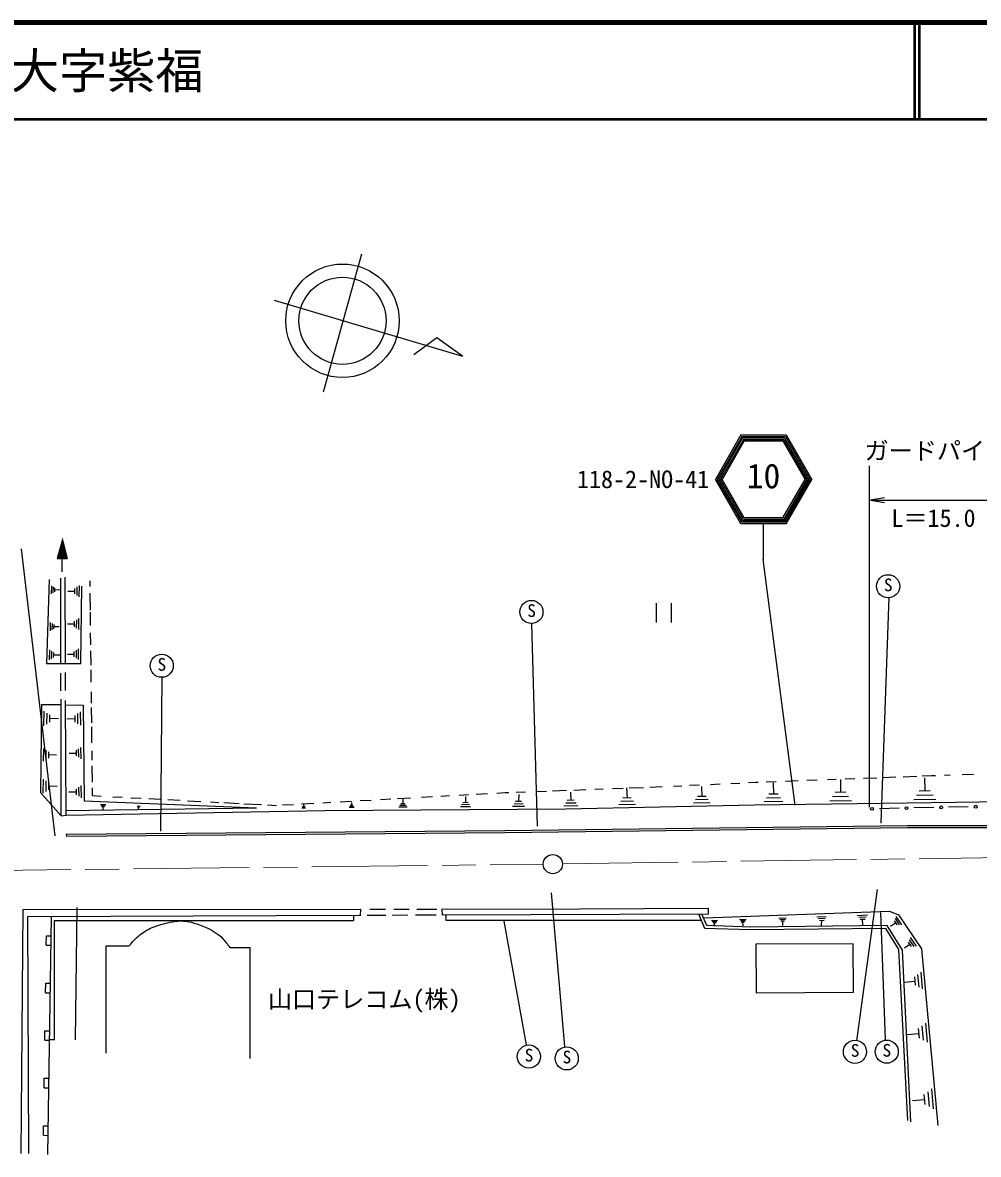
# Model space of a CAD drawing. Units: millimetres, scale not verified. Extents: x 40000 to 680000, y 20000 to 380000.
# Drawn here: x 416255 to 515386, y 262617 to 380000 of the extents above; entities that cross this region are included whole.
import ezdxf
from ezdxf.enums import TextEntityAlignment as Align

# ---------------------------------------------------------------- set-up
doc = ezdxf.new("R2010")
doc.units = ezdxf.units.MM
doc.header["$LTSCALE"] = 1000
doc.linetypes.add('CHAIN', pattern=[18.5, 12, -1.5, 3.5, -1.5])
for name, color, linetype, lineweight in [('M-BGD', 7, 'Continuous', 25), ('M-BMK', 2, 'CHAIN', 13), ('M-BMK-SRVR', 3, 'Continuous', 25), ('M-STR-STR3', 7, 'Continuous', 25), ('M-STR-STRC', 7, 'Continuous', 25), ('M-TTL', 2, 'Continuous', 140), ('M-TTL-LINE', 7, 'Continuous', 50), ('M-TTL-TXT', 7, 'Continuous', 13)]:
    doc.layers.add(name, color=color, linetype=linetype, lineweight=lineweight)
doc.layers.add('M-STR-HTXT', color=7, linetype='Continuous')
doc.styles.add('ＭＳ ゴシック', font='')
doc.styles.get('ＭＳ ゴシック').set_extended_font_data('MS Gothic')

# ---------------------------------------------------------------- blocks, each defined once
blk = doc.blocks.new('open_arrow')
at = {"color": 0, "linetype": 'Continuous', "lineweight": -2}
blk.add_lwpolyline([(7.5, 1.25), (0, 0), (7.5, -1.25)], dxfattribs=at)

msp = doc.modelspace()

# ---------------------------------------------------------------- linework, layer by layer
at = {"layer": 'M-BGD'}
for p, q in [((420385, 326356), (419844, 324430)), ((420344, 323038), (420385, 326356)), ((420385, 326356), (420879, 324418)), ((420049, 325160), (420692, 325152)), ((420063, 325210), (420679, 325202)), ((420077, 325259), (420666, 325252)), ((420091, 325309), (420653, 325302)), ((420105, 325359), (420641, 325352)), ((420119, 325409), (420628, 325403)), ((420133, 325459), (420615, 325453)), ((420147, 325509), (420602, 325503)), ((420161, 325558), (420590, 325553)), ((420175, 325608), (420577, 325603)), ((420189, 325658), (420564, 325653)), ((420203, 325708), (420551, 325704)), ((420217, 325758), (420538, 325754)), ((420231, 325808), (420526, 325804)), ((420245, 325857), (420513, 325854)), ((420259, 325907), (420500, 325904)), ((420273, 325957), (420487, 325954)), ((420287, 326007), (420474, 326005)), ((420301, 326057), (420462, 326055)), ((420315, 326107), (420449, 326105)), ((420329, 326156), (420436, 326155)), ((420343, 326206), (420423, 326205)), ((420357, 326256), (420411, 326255)), ((419844, 324430), (420879, 324418)), ((419853, 324462), (420871, 324450)), ((419867, 324512), (420858, 324500)), ((419881, 324562), (420845, 324550)), ((419895, 324612), (420832, 324600)), ((419909, 324661), (420820, 324650)), ((419923, 324711), (420807, 324700)), ((419937, 324761), (420794, 324751)), ((419951, 324811), (420781, 324801)), ((419965, 324861), (420769, 324851)), ((419979, 324911), (420756, 324901)), ((419993, 324960), (420743, 324951)), ((420007, 325010), (420730, 325001)), ((420021, 325060), (420717, 325052)), ((420035, 325110), (420705, 325102)), ((419000, 322258), (418734, 313520)), ((420172, 322365), (420192, 313520)), ((420691, 313520), (420652, 322471)), ((423210, 322098), (423217, 321503)), ((419251, 320759), (419281, 321589)), ((419421, 320859), (419451, 321479)), ((419591, 320959), (419611, 321369)), ((420101, 321149), (419601, 321169)), ((420941, 321039), (421641, 321029)), ((421641, 321319), (421631, 320739)), ((421881, 321469), (421861, 320589)), ((422111, 321609), (422091, 320439)), ((422304, 313520), (422410, 321565)), ((423225, 320810), (423246, 319053)), ((482007, 317795), (482007, 319795)), ((483507, 319795), (483507, 317795)), ((422061, 318209), (422051, 317059)), ((423249, 318839), (423265, 317455)), ((419131, 316909), (419161, 317799)), ((419321, 317019), (419341, 317689)), ((419501, 317119), (419511, 317569)), ((420041, 317329), (419511, 317349)), ((420911, 317649), (421601, 317639)), ((421601, 317929), (421591, 317349)), ((421831, 318069), (421821, 317209)), ((423274, 316709), (423289, 315479)), ((419041, 313899), (419071, 314949)), ((419261, 314029), (419281, 314809)), ((419471, 314149), (419491, 314669)), ((421571, 314779), (421561, 314219)), ((421801, 314919), (421791, 314079)), ((422021, 315049), (422011, 313939)), ((423296, 314851), (423314, 313351)), ((418734, 313520), (422304, 313520)), ((420111, 314389), (419481, 314409)), ((420901, 314509), (421571, 314499)), ((420194, 312510), (420198, 310698)), ((420703, 310742), (420695, 312609)), ((423320, 312873), (423335, 311597)), ((423347, 310585), (423361, 309408)), ((418201, 309257), (418094, 300146)), ((420201, 309257), (418201, 309257)), ((420200, 309846), (420226, 297801)), ((420759, 297801), (420707, 309677)), ((420709, 309257), (422517, 309204)), ((422517, 309204), (422623, 299293)), ((423366, 308982), (423385, 307388)), ((418471, 307059), (418491, 308569)), ((418781, 307249), (418791, 308379)), ((419081, 307429), (419091, 308189)), ((419991, 307799), (419091, 307809)), ((420851, 307799), (421681, 307809)), ((421681, 308149), (421681, 307459)), ((421961, 308329), (421961, 307289)), ((422231, 308509), (422241, 307119)), ((423391, 306962), (423410, 305308)), ((418431, 303399), (418451, 304709)), ((418701, 303559), (418711, 304549)), ((418961, 303719), (418971, 304379)), ((419751, 304039), (418971, 304049)), ((421091, 304229), (421801, 304239)), ((421801, 304529), (421801, 303939)), ((422031, 304679), (422041, 303799)), ((422261, 304829), (422281, 303649)), ((423421, 304456), (423432, 303492)), ((423439, 302906), (423459, 301206)), ((503474, 301635), (504857, 301688)), ((505495, 301712), (506824, 301763)), ((507570, 301791), (509007, 301846)), ((509541, 301866), (510540, 301904)), ((509801, 301679), (509821, 300309)), ((510540, 301904), (510927, 301917)), ((511880, 301950), (512474, 301971)), ((513698, 302013), (514873, 302053)), ((418391, 300079), (418411, 301529)), ((418681, 300259), (418701, 301349)), ((418971, 300439), (418981, 301159)), ((419851, 300789), (418981, 300799)), ((421801, 300539), (421811, 299909)), ((422051, 300699), (422071, 299759)), ((422301, 300859), (422321, 299599)), ((423466, 300620), (423476, 299826)), ((475597, 300488), (476466, 300520)), ((477440, 300556), (478539, 300597)), ((478891, 300629), (478951, 299579)), ((479178, 300620), (480658, 300675)), ((481314, 300704), (482592, 300763)), ((483764, 300817), (484617, 300856)), ((485417, 300893), (486471, 300942)), ((486681, 300779), (486711, 299739)), ((487588, 300993), (488610, 301040)), ((489727, 301092), (490630, 301134)), ((491534, 301175), (492317, 301211)), ((492317, 301211), (492542, 301220)), ((493393, 301252), (494406, 301291)), ((494111, 301139), (494131, 299979)), ((495376, 301328), (496700, 301378)), ((497609, 301412), (498671, 301453)), ((499735, 301493), (500648, 301528)), ((501071, 301499), (501091, 300169)), ((501554, 301562), (502567, 301601)), ((418094, 300146), (420226, 297748)), ((421051, 300219), (421811, 300229)), ((423476, 299826), (424404, 299777)), ((425623, 299712), (426582, 299661)), ((427486, 299613), (428560, 299555)), ((429354, 299513), (430526, 299451)), ((431323, 299408), (432612, 299340)), ((451262, 299304), (452419, 299368)), ((453381, 299422), (454444, 299482)), ((455137, 299520), (456474, 299595)), ((455691, 299509), (455691, 298979)), ((457642, 299661), (458764, 299723)), ((459623, 299771), (460520, 299822)), ((461535, 299878), (462491, 299932)), ((462181, 299729), (462191, 299099)), ((463288, 299976), (464456, 300042)), ((465430, 300096), (466315, 300146)), ((466315, 300146), (466699, 300160)), ((467444, 300187), (468398, 300223)), ((467721, 299939), (467701, 299199)), ((469577, 300266), (470586, 300303)), ((471228, 300327), (472665, 300380)), ((473471, 299339), (472751, 299319)), ((473091, 300199), (473111, 299329)), ((473412, 300408), (474685, 300455)), ((479381, 299589), (478511, 299569)), ((487361, 299409), (486061, 299379)), ((487141, 299749), (486271, 299729)), ((494861, 299599), (493401, 299579)), ((494611, 299979), (493641, 299969)), ((501931, 299729), (500261, 299709)), ((501641, 300169), (500531, 300159)), ((510981, 299409), (508691, 299379)), ((510691, 299869), (508971, 299839)), ((510391, 300319), (509251, 300299)), ((420756, 298281), (440529, 298547)), ((420759, 297801), (447613, 298281)), ((422623, 299293), (440526, 298547)), ((424341, 298919), (424881, 298899)), ((424411, 298809), (424811, 298799)), ((424471, 298699), (424741, 298689)), ((424591, 298369), (424611, 298699)), ((428131, 298759), (428441, 298749)), ((428171, 298699), (428401, 298689)), ((428201, 298639), (428351, 298629)), ((428271, 298449), (428281, 298639)), ((433356, 299300), (434740, 299226)), ((435755, 299172), (436591, 299128)), ((437125, 299100), (438722, 299015)), ((439200, 298989), (441021, 298892)), ((441661, 298858), (442498, 298814)), ((442498, 298814), (442593, 298819)), ((443224, 298854), (444337, 298916)), ((445189, 298964), (446473, 299036)), ((445601, 298539), (445211, 298539)), ((445551, 298619), (445261, 298619)), ((445501, 298699), (445311, 298689)), ((445401, 298929), (445411, 298699)), ((447376, 299086), (448229, 299134)), ((447613, 298281), (472603, 298441)), ((449185, 299188), (450357, 299253)), ((450631, 298599), (450121, 298599)), ((450571, 298699), (450181, 298699)), ((450501, 298799), (450241, 298799)), ((450371, 299109), (450371, 298799)), ((456131, 298629), (455261, 298629)), ((456021, 298809), (455371, 298809)), ((455911, 298979), (455471, 298979)), ((462721, 298679), (461661, 298669)), ((462591, 298889), (461791, 298879)), ((462451, 299099), (461921, 299089)), ((468311, 298709), (467081, 298699)), ((468161, 298959), (467241, 298949)), ((468001, 299199), (467391, 299199)), ((473851, 298769), (472401, 298739)), ((473661, 299059), (472581, 299029)), ((472603, 298441), (492157, 298867)), ((479831, 298899), (478081, 298859)), ((479611, 299249), (478301, 299219)), ((487581, 299069), (485851, 299029)), ((492157, 298867), (505478, 299027)), ((495111, 299209), (493161, 299179)), ((502211, 299289), (499991, 299259)), ((507166, 298512), (505116, 298470)), ((505478, 299027), (522315, 299293)), ((510755, 298586), (508704, 298544)), ((514343, 298660), (512292, 298618)), ((420252, 297718), (420759, 297801)), ((420787, 295827), (466279, 296213)), ((420787, 295827), (420788, 295627)), ((420788, 295627), (466281, 296013)), ((466279, 296213), (508036, 296710)), ((466281, 296013), (508037, 296510)), ((508036, 296710), (517836, 296710)), ((508037, 296510), (517840, 296510)), ((416087, 262713), (416327, 288022)), ((416327, 288022), (451290, 288051)), ((451290, 288051), (451276, 287367)), ((452251, 288052), (453883, 288053)), ((454748, 288054), (456332, 288055)), ((457149, 288056), (459214, 288058)), ((459742, 288058), (474004, 288070)), ((459742, 288058), (459777, 287429)), ((474004, 288070), (487355, 288166)), ((486923, 287158), (506181, 287830)), ((487355, 288166), (487355, 287542)), ((506181, 287830), (507093, 287446)), ((451184, 287394), (416759, 287254)), ((416759, 287254), (416855, 262713)), ((418872, 262617), (419256, 287264)), ((419573, 286859), (450599, 286859)), ((450599, 286859), (450599, 287357)), ((453921, 287405), (452000, 287398)), ((456226, 287415), (454594, 287408)), ((459152, 287427), (456995, 287418)), ((487355, 287542), (459777, 287429)), ((460148, 287431), (460148, 286912)), ((460148, 286912), (486647, 286912)), ((487023, 286044), (486386, 287538)), ((487224, 286338), (486712, 287539)), ((487711, 286889), (488331, 286909)), ((487791, 286769), (488261, 286789)), ((487871, 286649), (488181, 286659)), ((488011, 286279), (488031, 286659)), ((490611, 286989), (491301, 287009)), ((490701, 286859), (491221, 286869)), ((490791, 286719), (491141, 286729)), ((490981, 286309), (490971, 286729)), ((494691, 287129), (495461, 287159)), ((494791, 286979), (495371, 286999)), ((494891, 286829), (495281, 286839)), ((495101, 286369), (495091, 286839)), ((498641, 287269), (499611, 287299)), ((498771, 287079), (499501, 287099)), ((498901, 286889), (499381, 286899)), ((499131, 286309), (499141, 286899)), ((502831, 287409), (503871, 287449)), ((502971, 287209), (503751, 287239)), ((503111, 287009), (503631, 287019)), ((503391, 286389), (503371, 287019)), ((506271, 286279), (506791, 286639)), ((506641, 286849), (506931, 286419)), ((506741, 287069), (507181, 286429)), ((506831, 287289), (507421, 286439)), ((507093, 287446), (509494, 283940)), ((418710, 284314), (418725, 285300)), ((418725, 285300), (419225, 285292)), ((491768, 285892), (487023, 286044)), ((491771, 286192), (487224, 286338)), ((505774, 286059), (491768, 285892)), ((505940, 286361), (491771, 286192)), ((507136, 283856), (505774, 286059)), ((507525, 283796), (505940, 286361)), ((418710, 284314), (419210, 284306)), ((424934, 284230), (427300, 284230)), ((424934, 273101), (424934, 284230)), ((502410, 284468), (492302, 284420)), ((492302, 284420), (492326, 279378)), ((502434, 279426), (502410, 284468)), ((507721, 284029), (508271, 284409)), ((508111, 284639), (508431, 284179)), ((508221, 284879), (508691, 284189)), ((508321, 285109), (508951, 284199)), ((437750, 284065), (439868, 284065)), ((439868, 272566), (439868, 284065)), ((508054, 266123), (507136, 283856)), ((508390, 265979), (507525, 283796)), ((509494, 283940), (511175, 265595)), ((507751, 280489), (508791, 280589)), ((508751, 281019), (508831, 280149)), ((509081, 281269), (509201, 279969)), ((509411, 281519), (509571, 279779)), ((418633, 279385), (418648, 280371)), ((418633, 279385), (419133, 279377)), ((418648, 280371), (419148, 280363)), ((492326, 279378), (502434, 279426)), ((509521, 275949), (509661, 274459)), ((509891, 276229), (510081, 274249)), ((418556, 274455), (418572, 275441)), ((418572, 275441), (419072, 275433)), ((508001, 275059), (509201, 275169)), ((509151, 275669), (509241, 274669)), ((418556, 274455), (419056, 274448)), ((418480, 269526), (418495, 270512)), ((418495, 270512), (418995, 270504)), ((418480, 269526), (418979, 269518)), ((509741, 268819), (509841, 267789)), ((510131, 269119), (510281, 267569)), ((510521, 269409), (510711, 267349)), ((508551, 268189), (509791, 268309)), ((418403, 264597), (418418, 265583)), ((418418, 265583), (418918, 265575)), ((418403, 264597), (418903, 264589))]:
    msp.add_line(p, q, dxfattribs=at)
for centre in [(504347, 298454), (507935, 298528), (511524, 298602), (515112, 298675)]:
    msp.add_circle(centre, 150, dxfattribs=at)
msp.add_open_spline([(427300, 284230), (427649, 284637), (427999, 285044), (428411, 285381), (428793, 285695), (429230, 285949), (429686, 286143), (430208, 286364), (430757, 286506), (431311, 286636), (431659, 286718), (432009, 286796), (432360, 286821), (433111, 286876), (433871, 286694), (434602, 286430), (435522, 286099), (436399, 285638), (437050, 284949), (437307, 284678), (437528, 284372), (437750, 284065)], degree=3, knots=[0, 0, 0, 0, 1, 1, 1, 2, 2, 2, 3, 3, 3, 4, 4, 4, 5, 5, 5, 6, 6, 6, 7, 7, 7, 7], dxfattribs=at)
at = {"layer": 'M-BMK'}
for p, q in [((372260, 291592), (470249, 292714)), ((472248, 292739), (519426, 293436))]:
    msp.add_line(p, q, dxfattribs=at)
at = {"layer": 'M-BMK-SRVR'}
for p, q in [((451393, 355984), (447415, 341683)), ((442328, 351209), (461890, 345413)), ((459202, 347315), (456840, 345532)), ((461890, 345413), (459202, 347315))]:
    msp.add_line(p, q, dxfattribs=at)
for centre, radius in [((449430, 349077), 5885), ((449430, 349077), 4520), ((471249, 292722), 1000)]:
    msp.add_circle(centre, radius, dxfattribs=at)
at = {"layer": 'M-STR-STR3'}
for p, q in [((504096, 298623), (504096, 334047)), ((504204, 330482), (518018, 330482))]:
    msp.add_line(p, q, dxfattribs=at)
at = {"layer": 'M-STR-STRC'}
for p, q in [((490760, 337230), (488104, 332630)), ((490847, 337080), (488278, 332630)), ((490933, 336930), (488451, 332630)), ((490760, 337230), (495453, 337230)), ((490847, 337080), (495366, 337080)), ((490933, 336930), (495280, 336930)), ((495280, 336930), (497762, 332630)), ((495366, 337080), (497936, 332630)), ((495453, 337230), (498109, 332630)), ((491020, 336780), (488624, 332630)), ((491107, 336630), (488797, 332630)), ((491020, 336780), (495193, 336780)), ((491107, 336630), (495107, 336630)), ((495107, 336630), (497416, 332630)), ((495193, 336780), (497589, 332630)), ((490760, 328030), (488104, 332630)), ((490847, 328180), (488278, 332630)), ((490933, 328330), (488451, 332630)), ((491020, 328480), (488624, 332630)), ((491107, 328630), (488797, 332630)), ((495107, 328630), (497416, 332630)), ((495193, 328480), (497589, 332630)), ((495280, 328330), (497762, 332630)), ((495366, 328180), (497936, 332630)), ((495453, 328030), (498109, 332630)), ((495453, 328030), (490760, 328030)), ((495366, 328180), (490847, 328180)), ((495280, 328330), (490933, 328330)), ((495193, 328480), (491020, 328480)), ((495107, 328630), (491107, 328630)), ((493057, 328030), (493057, 324331)), ((416117, 325430), (419611, 295646)), ((496387, 298828), (493057, 324331)), ((506085, 320419), (505272, 296981)), ((469042, 317653), (469635, 296663)), ((430676, 312154), (430556, 296153)), ((502766, 274390), (504933, 290095)), ((472477, 273814), (471110, 289745)), ((421746, 274502), (421915, 288211)), ((505763, 274528), (505283, 287691)), ((419573, 274519), (419573, 286859)), ((468532, 273970), (466216, 286817)), ((419057, 274519), (419573, 274519))]:
    msp.add_line(p, q, dxfattribs=at)
for centre in [(506024, 321541), (469027, 318874), (430680, 313296), (468762, 272766), (472693, 272570), (502586, 273257), (505878, 273269)]:
    msp.add_circle(centre, 1200, dxfattribs=at)
at = {"layer": 'M-TTL'}
for p, q in [((680000, 380000), (40000, 380000)), ((420371, 326306), (420398, 326306))]:
    msp.add_line(p, q, dxfattribs=at)
at = {"layer": 'M-TTL-LINE'}
for p, q in [((508747, 380000), (508747, 370000)), ((509247, 380000), (509247, 370000)), ((40000, 370000), (680000, 370000))]:
    msp.add_line(p, q, dxfattribs=at)

# ---------------------------------------------------------------- block references
at = {"layer": 'M-STR-STR3', "xscale": 193, "yscale": 193}
msp.add_blockref('open_arrow', (504204, 330482), dxfattribs=at)

# ---------------------------------------------------------------- texts
at = {"layer": 'M-STR-HTXT', "style": 'ＭＳ ゴシック'}
msp.add_text('山口テレコム(株)', height=1833, dxfattribs=at).set_placement((441691, 278709), align=Align.MIDDLE_LEFT)
at = {"layer": 'M-STR-STR3', "style": 'ＭＳ ゴシック'}
for s, p in [('ガードパイプ', (503582, 334132)), ('L＝15.0', (506364, 327146))]:
    msp.add_text(s, height=1833, dxfattribs=at).set_placement(p, align=Align.BOTTOM_LEFT)
at = {"layer": 'M-STR-STRC', "style": 'ＭＳ ゴシック'}
for s, height, p in [('118-2-NO-41', 1833, (473751, 331172)), ('10', 2566, (491357, 330930)), ('S', 1320, (505591, 320624)), ('S', 1320, (468594, 317957)), ('S', 1320, (430246, 312379)), ('S', 1320, (468329, 271850)), ('S', 1320, (502153, 272340)), ('S', 1320, (505444, 272352)), ('S', 1320, (472259, 271653))]:
    msp.add_text(s, height=height, dxfattribs=at).set_placement(p, align=Align.BOTTOM_LEFT)
at = {"layer": 'M-TTL-TXT', "style": 'ＭＳ ゴシック'}
msp.add_text('萩市大字紫福', height=3666, dxfattribs=at).set_placement((405024, 375000), align=Align.MIDDLE_LEFT)

doc.saveas('drawing.dxf')
